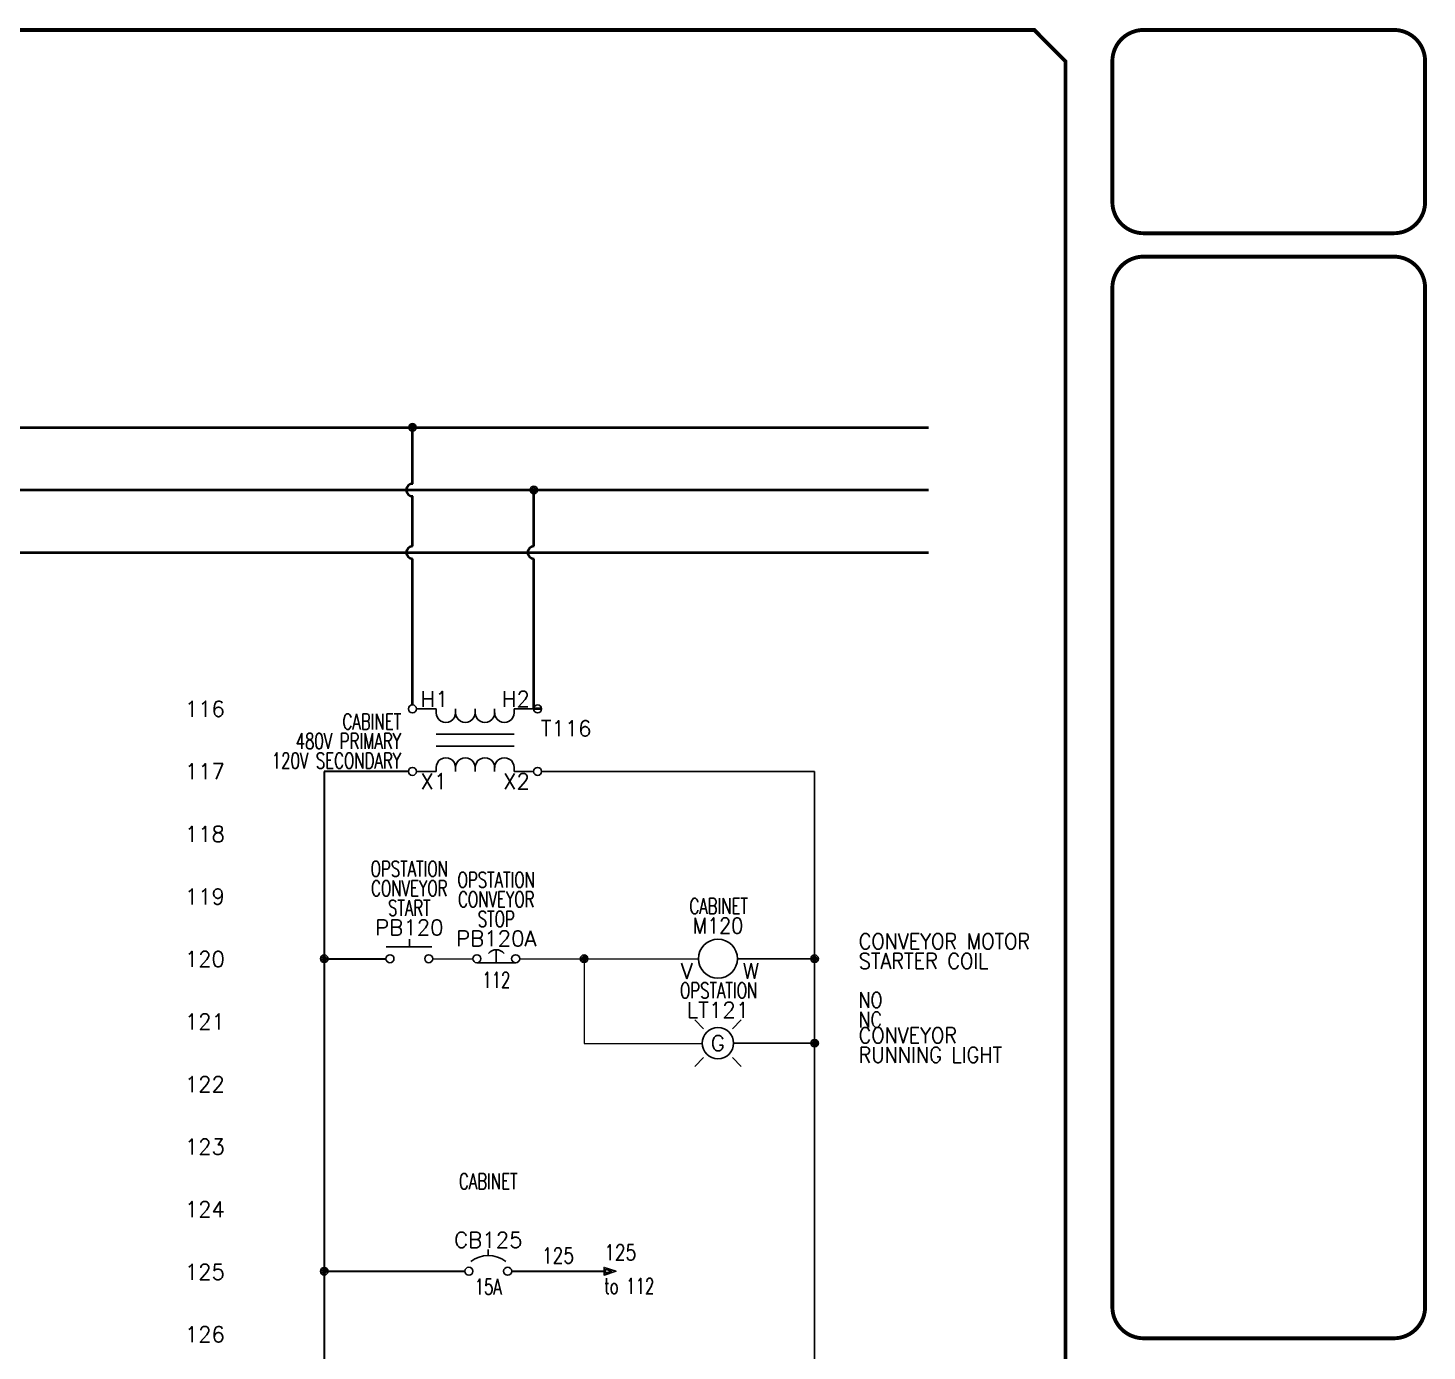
# Model space of a CAD drawing. Header units: inches. Extents: x 0 to 33.5, y 0 to 22.4.
# Drawn here: x 22.3 to 33.48, y 11.87 to 22.44 of the extents above; entities that cross this region are included whole.
import ezdxf
from ezdxf.enums import TextEntityAlignment as Align

# ---------------------------------------------------------------- set-up
doc = ezdxf.new("R2010")
doc.units = ezdxf.units.IN
doc.header["$LTSCALE"] = 0.25
doc.header["$MEASUREMENT"] = 0
doc.linetypes.add('DASHED', pattern=[0.75, 0.5, -0.25])
for name, color, linetype in [('DESC', 150, 'Continuous'), ('LINK', 9, 'DASHED'), ('LOC', 8, 'Continuous'), ('MISC', 7, 'Continuous'), ('SYMS', 7, 'Continuous'), ('TAGS', 150, 'Continuous'), ('TERMS', 123, 'Continuous'), ('TITLE', 7, 'Continuous'), ('WIRENO', 72, 'Continuous'), ('WIREREF', 52, 'Continuous'), ('XREF', 7, 'Continuous')]:
    doc.layers.add(name, color=color, linetype=linetype)
for name, color, linetype, lineweight in [('WIRE_BLK_10AWG', 9, 'Continuous', 40), ('WIRE_BLK_14AWG', 9, 'Continuous', 30), ('WIRE_RED_14AWG', 1, 'Continuous', 30), ('WIRE_RED_18AWG', 1, 'Continuous', 20), ('WIRE_WHT_16AWG', 255, 'Continuous', 25)]:
    doc.layers.add(name, color=color, linetype=linetype, lineweight=lineweight)
doc.styles.add('ITALIC', font='ITALIC')
doc.styles.add('SIMPLEX', font='SIMPLEX')
doc.styles.add('WD', font='romans.shx')

# ---------------------------------------------------------------- blocks, each defined once
blk = doc.blocks.new('NO_NUM_acade_title')
at = {"layer": 'TITLE'}
blk.add_line((30.594, 22.177), (30.594, 20.781), dxfattribs=at)
at = {"layer": 'TITLE', "const_width": 0.0312}
blk.add_lwpolyline([(30.594, 0.281), (30.594, 22.177), (30.344, 22.427), (0.281, 22.427), (0.031, 22.177), (0.031, 0.281), (0.281, 0.031), (30.344, 0.031)], close=True, dxfattribs=at)
for points in [[(31.219, 22.427, 0.414214), (30.969, 22.177, 0.414214)], [(33.469, 22.177, 0.414214), (33.219, 22.427, 0.414214)], [(30.969, 21.052, 0.414214), (31.219, 20.802, 0.414214)], [(33.219, 20.802, 0.414214), (33.469, 21.052, 0.414214)], [(31.219, 20.615, 0.414214), (30.969, 20.365, 0.414214)], [(33.469, 20.365, 0.414214), (33.219, 20.615, 0.414214)], [(30.969, 12.219, 0.414214), (31.219, 11.969, 0.414214)], [(33.219, 11.969, 0.414214), (33.469, 12.219, 0.414214)]]:
    blk.add_lwpolyline(points, format="xyb", dxfattribs=at)
for points in [[(33.219, 22.427), (31.219, 22.427)], [(30.969, 22.177), (30.969, 21.052)], [(33.469, 22.177), (33.469, 21.052)], [(33.219, 20.802), (31.219, 20.802)], [(33.219, 20.615), (31.219, 20.615)], [(30.969, 20.365), (30.969, 12.219)], [(33.469, 20.365), (33.469, 12.219)], [(31.219, 11.969), (33.219, 11.969)]]:
    blk.add_lwpolyline(points, dxfattribs=at)
at = {"layer": 'TITLE', "color": 1, "style": 'ITALIC'}
for tag, height, p in [('TITLE#1', 0.125, (32.156, 3.406)), ('TITLE#2', 0.125, (32.156, 3.204)), ('TITLE#3', 0.125, (32.156, 3.001)), ('TITLE#4', 0.125, (32.156, 2.799)), ('DWG#', 0.2, (32.156, 0.826))]:
    blk.add_attdef(tag, text='', height=height, dxfattribs=at).set_placement(p, align=Align.CENTER)
at = {"layer": 'TITLE', "color": 1, "style": 'SIMPLEX'}
blk.add_attdef('CAD#', (30.826, 1.958), '', height=0.0938, rotation=90, dxfattribs=at)
at = {"layer": 'TITLE', "color": 1}
for tag, p, height, style in [('ENGINEER', (31.237, 1.958), 0.0938, 'ITALIC'), ('CHKDBY', (32.424, 1.958), 0.0938, 'ITALIC'), ('JOB#', (31.464, 1.644), 0.0938, 'SIMPLEX'), ('DRAWNBY', (32.494, 1.644), 0.0938, 'ITALIC'), ('SCALE', (31.353, 1.344), 0.0938, 'SIMPLEX'), ('DATE', (32.408, 1.344), 0.0938, 'SIMPLEX'), ('SHTS', (32.532, 0.25), 0.2, 'ITALIC')]:
    blk.add_attdef(tag, p, '', height=height, dxfattribs=dict(at, style=style))
at = {"layer": 'TITLE', "color": 1, "style": 'ITALIC'}
blk.add_attdef('SH#', text='', height=0.2, dxfattribs=at).set_placement((31.881, 0.25), align=Align.RIGHT)
at = {"layer": 'TITLE', "color": 7, "flags": 9}
blk.add_attdef('WD_TB', (31.219, 0.031), '', height=0.125, dxfattribs=at)
blk = doc.blocks.new('WD_MLRH')
at = {"style": 'WD'}
blk.add_attdef('RUNGFIRST', text='', height=0.125, dxfattribs=at).set_placement((-0.25, 0), align=Align.MIDDLE_RIGHT)
at = {"style": 'WD', "flags": 1}
for tag, p in [('RUNGHORV', (-0.25, -0.127)), ('RUNGDIST', (-0.25, -0.2)), ('RUNGCNT', (-0.25, -0.237)), ('RUNGINC', (-0.25, -0.163)), ('WIRE-START', (-0.25, -0.356)), ('WIREMODE', (-0.25, -0.281)), ('WIREFMT', (-0.25, -0.321)), ('WIRE-GSUF', (-0.25, -0.396)), ('PH3SPACE', (-0.25, -0.437))]:
    blk.add_attdef(tag, text='', height=0.025, dxfattribs=at).set_placement(p, align=Align.RIGHT)
blk = doc.blocks.new('HXF1')
for p, q in [((-0.469, 0), (-0.312, 0)), ((-0.312, 0), (-0.312, -0.031)), ((-0.156, 0), (-0.156, -0.031)), ((0, 0), (0, -0.031)), ((0.156, 0), (0.156, -0.031)), ((0.312, 0), (0.467, 0)), ((0.312, 0), (0.312, -0.031)), ((-0.312, -0.203), (0.312, -0.203)), ((-0.312, -0.297), (0.312, -0.297)), ((-0.469, -0.5), (-0.312, -0.5)), ((-0.312, -0.5), (-0.312, -0.469)), ((-0.156, -0.5), (-0.156, -0.469)), ((0, -0.5), (0, -0.469)), ((0.156, -0.5), (0.156, -0.469)), ((0.312, -0.5), (0.312, -0.469)), ((0.312, -0.5), (0.467, -0.5))]:
    blk.add_line(p, q)
for centre in [(-0.501, 0), (0.499, 0), (-0.501, -0.5), (0.499, -0.5)]:
    blk.add_circle(centre, 0.0322)
for centre, start, end in [((-0.234, -0.031), 180, 0.001), ((-0.078, -0.031), 180, 0.001), ((0.078, -0.031), 180, 0.001), ((0.234, -0.031), 180, 0.001), ((-0.234, -0.469), 0.001, 180.002), ((-0.078, -0.469), 0.001, 180.002), ((0.078, -0.469), 0.001, 180.002), ((0.234, -0.469), 0.001, 180.002)]:
    blk.add_arc(centre, 0.0781, start, end)
at = {"style": 'WD', "width": 0.7}
for tag, p in [('INST', (-0.591, 0.006)), ('LOC', (-0.591, -0.164)), ('DESC1', (-0.591, -0.32)), ('DESC2', (-0.591, -0.476))]:
    blk.add_attdef(tag, text='', height=0.125, dxfattribs=at).set_placement(p, align=Align.RIGHT)
at = {"linetype": 'Continuous', "style": 'WD', "flags": 8}
for tag, p in [('TERM03', (-0.031, 0.016)), ('TERM02', (0.438, 0.016))]:
    blk.add_attdef(tag, text='', height=0.125, dxfattribs=at).set_placement(p, align=Align.RIGHT)
blk.add_attdef('TERM01', (-0.438, 0.016), '', height=0.125, dxfattribs=at)
at = {"style": 'WD'}
for tag, p, height, flags in [('X4TERM01', (-0.533, 0), 0.0125, 1), ('X2TERM01', (-0.501, 0.032), 0.0125, 1), ('X2TERM03', (0, 0.009), 0.0125, 1), ('X2TERM02', (0.499, 0.032), 0.0125, 1), ('X1TERM02', (0.531, 0), 0.0125, 1), ('FAMILY', (0.46, -0.247), 0.01, 9), ('X4TERM04', (-0.533, -0.5), 0.0125, 1), ('X8TERM04', (-0.501, -0.532), 0.0125, 1), ('X8TERM06', (0, -0.507), 0.0125, 1), ('X8TERM05', (0.499, -0.532), 0.0125, 1), ('X1TERM05', (0.531, -0.5), 0.0125, 1)]:
    blk.add_attdef(tag, p, '', height=height, dxfattribs=dict(at, flags=flags))
blk.add_attdef('TAG1', (0.524, -0.219), '', height=0.125, dxfattribs=at)
at = {"linetype": 'Continuous', "style": 'WD', "flags": 9}
for tag, p in [('ASSYCODE', (0.487, -0.313)), ('MFG', (0.484, -0.295)), ('CAT', (0.485, -0.275))]:
    blk.add_attdef(tag, text='', height=0.01, dxfattribs=at).set_placement(p, align=Align.CENTER)
at = {"style": 'WD', "width": 0.7}
blk.add_attdef('RATING1', (0.556, -0.375), '', height=0.125, dxfattribs=at)
at = {"linetype": 'Continuous', "style": 'WD', "flags": 8}
for tag, p in [('TERM06', (-0.031, -0.516)), ('TERM05', (0.438, -0.516))]:
    blk.add_attdef(tag, text='', height=0.125, dxfattribs=at).set_placement(p, align=Align.TOP_RIGHT)
blk.add_attdef('TERM04', text='', height=0.125, dxfattribs=at).set_placement((-0.438, -0.516), align=Align.TOP_LEFT)
blk = doc.blocks.new('WDDOT')
for radius in [0.03, 0.0187, 0.00929]:
    blk.add_circle((0, 0), radius)
blk = doc.blocks.new('HPB11')
for p, q in [((0, 0.156), (0, 0.094)), ((-0.185, 0.094), (0.18, 0.094))]:
    blk.add_line(p, q)
for centre in [(-0.155, 0), (0.155, 0)]:
    blk.add_circle(centre, 0.0322)
at = {"style": 'WD', "width": 0.7}
for tag, p in [('INST', (0, 0.826)), ('LOC', (0, 0.656)), ('DESC1', (0, 0.5)), ('DESC2', (0, 0.344)), ('XREF', (0, -0.219))]:
    blk.add_attdef(tag, text='', height=0.125, dxfattribs=at).set_placement(p, align=Align.CENTER)
at = {"style": 'WD'}
blk.add_attdef('TAG1', text='', height=0.125, dxfattribs=at).set_placement((0, 0.188), align=Align.CENTER)
for tag, p in [('X2LINK', (0, 0.219)), ('X8LINK', (0, 0))]:
    blk.add_attdef(tag, p, '', height=0.01, dxfattribs=at)
for tag, p, height, flags in [('FAMILY', (0.205, 0.152), 0.01, 9), ('CONTACT', (0.205, 0.136), 0.01, 1), ('X4TERM01', (-0.188, 0), 0.0125, 1), ('X1TERM02', (0.188, 0), 0.0125, 1)]:
    blk.add_attdef(tag, p, '', height=height, dxfattribs=dict(at, flags=flags))
at = {"linetype": 'Continuous', "style": 'WD', "flags": 9}
for tag, p in [('CAT', (0.23, 0.108)), ('ASSYCODE', (0.23, 0.071)), ('MFG', (0.228, 0.089))]:
    blk.add_attdef(tag, text='', height=0.01, dxfattribs=at).set_placement(p, align=Align.CENTER)
at = {"linetype": 'Continuous', "style": 'WD', "flags": 8}
blk.add_attdef('TERM01', text='', height=0.125, dxfattribs=at).set_placement((-0.25, -0.031), align=Align.TOP_RIGHT)
blk.add_attdef('TERM02', text='', height=0.125, dxfattribs=at).set_placement((0.25, -0.031), align=Align.TOP_LEFT)
blk = doc.blocks.new('HPB12M')
for p, q in [((0, 0.074), (0, -0.031)), ((-0.156, -0.032), (0.156, -0.032))]:
    blk.add_line(p, q)
for centre in [(-0.155, 0), (0.155, 0)]:
    blk.add_circle(centre, 0.0322)
blk.add_arc((0, -0.006), 0.0781, 36.8699, 143.1301)
at = {"style": 'WD', "width": 0.7}
for tag, p in [('INST', (0, 0.738)), ('LOC', (0, 0.568)), ('DESC1', (0, 0.412)), ('DESC2', (0, 0.255)), ('XREF', (0, -0.232))]:
    blk.add_attdef(tag, text='', height=0.125, dxfattribs=at).set_placement(p, align=Align.CENTER)
at = {"style": 'WD'}
blk.add_attdef('TAG1', text='', height=0.125, dxfattribs=at).set_placement((0, 0.099), align=Align.CENTER)
for tag, p in [('X2LINK', (0, 0.125)), ('X8LINK', (0, -0.094))]:
    blk.add_attdef(tag, p, '', height=0.01, dxfattribs=at)
for tag, p, height, flags in [('X4TERM01', (-0.188, 0), 0.0125, 1), ('FAMILY', (0.054, 0.058), 0.01, 9), ('CONTACT', (0.054, 0.042), 0.01, 9), ('X1TERM02', (0.188, 0), 0.0125, 1)]:
    blk.add_attdef(tag, p, '', height=height, dxfattribs=dict(at, flags=flags))
at = {"linetype": 'Continuous', "style": 'WD', "flags": 9}
for tag, p in [('MFG', (0.076, 0)), ('CAT', (0.076, 0.017)), ('ASSYCODE', (0.076, -0.017))]:
    blk.add_attdef(tag, text='', height=0.01, dxfattribs=at).set_placement(p, align=Align.CENTER)
at = {"linetype": 'Continuous', "style": 'WD', "flags": 8}
blk.add_attdef('TERM01', text='', height=0.125, dxfattribs=at).set_placement((-0.25, -0.016), align=Align.TOP_RIGHT)
blk.add_attdef('TERM02', text='', height=0.125, dxfattribs=at).set_placement((0.25, -0.016), align=Align.TOP_LEFT)
blk = doc.blocks.new('HMS1')
blk.add_circle((0, 0), 0.156)
at = {"style": 'WD'}
for tag, width, p in [('INST', 0.7, (0.006, 0.528)), ('LOC', 0.7, (0.006, 0.359)), ('TAG1', 0.9, (0, 0.202))]:
    blk.add_attdef(tag, text='', height=0.125, dxfattribs=dict(at, width=width)).set_placement(p, align=Align.CENTER)
at = {"linetype": 'Continuous', "style": 'WD', "flags": 9}
blk.add_attdef('ASSYCODE', text='', height=0.01, dxfattribs=at).set_placement((0, 0.113), align=Align.CENTER)
at = {"style": 'WD', "flags": 9}
blk.add_attdef('FAMILY', text='', height=0.01, dxfattribs=at).set_placement((-0.005, 0.17), align=Align.CENTER)
at = {"linetype": 'Continuous', "style": 'WD', "flags": 1}
for tag, p in [('MFG', (0, 0.14)), ('CAT', (0, 0.159))]:
    blk.add_attdef(tag, text='', height=0.01, dxfattribs=at).set_placement(p, align=Align.MIDDLE)
at = {"style": 'WD'}
for tag, p, width in [('DESC1', (1.126, 0.076), 0.9), ('DESC2', (1.126, -0.081), 0.9), ('DESC3', (1.126, -0.237), 0.9), ('XREFNO', (1.359, -0.393), 0.8), ('XREFNC', (1.359, -0.549), 0.8)]:
    blk.add_attdef(tag, p, '', height=0.125, dxfattribs=dict(at, width=width))
at = {"style": 'WD', "flags": 1}
for tag, p in [('X4TERM01', (-0.156, 0)), ('X1TERM02', (0.156, 0))]:
    blk.add_attdef(tag, p, '', height=0.0125, dxfattribs=at)
at = {"linetype": 'Continuous', "style": 'WD'}
blk.add_attdef('TERM01', text='', height=0.125, dxfattribs=at).set_placement((-0.2, -0.035), align=Align.TOP_RIGHT)
blk.add_attdef('TERM02', text='', height=0.125, dxfattribs=at).set_placement((0.2, -0.035), align=Align.TOP_LEFT)
at = {"style": 'WD', "width": 0.8, "flags": 8}
for tag, p in [('NO', (1.126, -0.393)), ('NC', (1.126, -0.549))]:
    blk.add_attdef(tag, p, '', height=0.125, dxfattribs=at)
blk = doc.blocks.new('HLT1G')
for p, q in [((-0.115, 0.115), (-0.186, 0.186)), ((0.115, 0.115), (0.186, 0.186)), ((-0.115, -0.115), (-0.186, -0.186)), ((0.115, -0.115), (0.186, -0.186))]:
    blk.add_line(p, q)
blk.add_circle((0, 0), 0.125)
at = {"style": 'WD', "width": 0.7}
for tag, p in [('INST', (0.006, 0.528)), ('LOC', (0.006, 0.359))]:
    blk.add_attdef(tag, text='', height=0.125, dxfattribs=at).set_placement(p, align=Align.CENTER)
at = {"style": 'WD'}
blk.add_attdef('TAG1', text='', height=0.125, dxfattribs=at).set_placement((0, 0.202), align=Align.CENTER)
at = {"style": 'WD', "flags": 9}
blk.add_attdef('FAMILY', text='', height=0.01, dxfattribs=at).set_placement((-0.005, 0.161), align=Align.CENTER)
at = {"linetype": 'Continuous', "style": 'WD', "flags": 1}
for tag, p in [('MFG', (0, 0.121)), ('CAT', (0, 0.14))]:
    blk.add_attdef(tag, text='', height=0.01, dxfattribs=at).set_placement(p, align=Align.MIDDLE)
at = {"style": 'WD'}
for tag, p, width in [('DESC1', (1.125, 0), 0.9), ('WDTAGALT', (1.125, -0.312), 0.7)]:
    blk.add_attdef(tag, p, '', height=0.125, dxfattribs=dict(at, width=width))
blk.add_attdef('COLOR', text='', height=0.125, dxfattribs=at).set_placement((0, 0), align=Align.MIDDLE)
at = {"style": 'WD', "flags": 1}
for tag, p in [('X4TERM01', (-0.125, 0)), ('X1TERM02', (0.125, 0))]:
    blk.add_attdef(tag, p, '', height=0.0125, dxfattribs=at)
at = {"linetype": 'Continuous', "style": 'WD', "flags": 9}
blk.add_attdef('ASSYCODE', text='', height=0.01, dxfattribs=at).set_placement((-0.003, 0.096), align=Align.CENTER)
at = {"linetype": 'Continuous', "style": 'WD', "flags": 8}
blk.add_attdef('TERM01', text='', height=0.125, dxfattribs=at).set_placement((-0.175, -0.031), align=Align.TOP_RIGHT)
blk.add_attdef('TERM02', text='', height=0.125, dxfattribs=at).set_placement((0.175, -0.031), align=Align.TOP_LEFT)
at = {"style": 'WD', "width": 0.9}
blk.add_attdef('DESC2', text='', height=0.125, dxfattribs=at).set_placement((1.125, -0.031), align=Align.TOP_LEFT)
blk = doc.blocks.new('HCB1')
blk.add_line((0, 0.173), (0, 0.126))
for centre in [(-0.155, 0), (0.155, 0)]:
    blk.add_circle(centre, 0.0322)
blk.add_arc((0, -0.109), 0.234, 53.1301, 126.8699)
at = {"style": 'WD', "width": 0.7}
for tag, p in [('INST', (0, 0.826)), ('LOC', (0, 0.656)), ('DESC1', (0, 0.5)), ('DESC2', (0, 0.344)), ('RATING1', (0, -0.188)), ('XREF', (0, -0.344))]:
    blk.add_attdef(tag, text='', height=0.125, dxfattribs=at).set_placement(p, align=Align.CENTER)
at = {"style": 'WD'}
blk.add_attdef('TAG1', text='', height=0.125, dxfattribs=at).set_placement((0, 0.188), align=Align.CENTER)
for tag, p in [('X2LINK', (0, 0.219)), ('X8LINK', (0, 0))]:
    blk.add_attdef(tag, p, '', height=0.01, dxfattribs=at)
for tag, p, height, flags in [('FAMILY', (0.205, 0.152), 0.01, 9), ('CONTACT', (0.205, 0.133), 0.01, 9), ('X4TERM01', (-0.188, 0), 0.0125, 1), ('X1TERM02', (0.188, 0), 0.0125, 1)]:
    blk.add_attdef(tag, p, '', height=height, dxfattribs=dict(at, flags=flags))
at = {"linetype": 'Continuous', "style": 'WD', "flags": 9}
for tag, p in [('CAT', (0.23, 0.108)), ('ASSYCODE', (0.219, 0.062)), ('MFG', (0.228, 0.089))]:
    blk.add_attdef(tag, text='', height=0.01, dxfattribs=at).set_placement(p, align=Align.CENTER)
at = {"linetype": 'Continuous', "style": 'WD', "flags": 8}
blk.add_attdef('TERM01', text='', height=0.125, dxfattribs=at).set_placement((-0.25, -0.031), align=Align.TOP_RIGHT)
blk.add_attdef('TERM02', text='', height=0.125, dxfattribs=at).set_placement((0.25, -0.031), align=Align.TOP_LEFT)
blk = doc.blocks.new('HA1S1')
for points in [[(0, 0), (0, 0.031), (0.094, 0), (0, -0.031), (0, 0)], [(0.011, 0.016), (0.011, -0.016), (0.058, 0), (0.011, 0.016)]]:
    blk.add_lwpolyline(points)
at = {"style": 'WD', "width": 0.8, "flags": 8}
blk.add_attdef('WIRENO', (0, 0.087), '', height=0.125, dxfattribs=at)
at = {"style": 'WD', "flags": 1}
for tag, p in [('SIGCODE', (-0.02, 0.047)), ('X4TERM01', (0, 0))]:
    blk.add_attdef(tag, p, '', height=0.01, dxfattribs=at)
at = {"style": 'WD', "width": 0.7}
for tag, p in [('XREF', (0, -0.181)), ('DESC1', (0, -0.356))]:
    blk.add_attdef(tag, p, '', height=0.125, dxfattribs=at)
blk = doc.blocks.new('WD_WNH')
at = {"linetype": 'Continuous', "style": 'WD', "width": 0.8}
blk.add_attdef('WIRENO', text='', height=0.125, dxfattribs=at).set_placement((0, 0.062), align=Align.CENTER)
at = {"style": 'WD', "flags": 1}
for tag, p in [('W01USER', (0, 0.078)), ('W02USER', (0, 0.07)), ('W03USER', (0, 0.062)), ('W04USER', (0, 0.055)), ('W05USER', (0, 0.047)), ('W06USER', (0, 0.039)), ('W07USER', (0, 0.031)), ('W08USER', (0, 0.023)), ('W09USER', (0, 0.016)), ('W10USER', (0, 0.008))]:
    blk.add_attdef(tag, text='', height=0.005, dxfattribs=at).set_placement(p, align=Align.CENTER)

msp = doc.modelspace()

# ---------------------------------------------------------------- linework, layer by layer
at = {"layer": 'WIRE_BLK_10AWG'}
for p, q in [((7.062, 19.25), (29.5, 19.25)), ((25.374, 18.8), (25.374, 19.25)), ((7.062, 18.75), (29.5, 18.75)), ((25.374, 18.3), (25.374, 18.7)), ((26.344, 18.3), (26.344, 18.75)), ((7.062, 18.25), (29.5, 18.25)), ((25.374, 17.032), (25.374, 18.2)), ((26.344, 17), (26.344, 18.2)), ((26.406, 17), (26.344, 17))]:
    msp.add_line(p, q, dxfattribs=at)
for centre in [(25.374, 18.75), (25.374, 18.25), (26.344, 18.25)]:
    msp.add_arc(centre, 0.05, 90, 270, dxfattribs=at)
at = {"layer": 'WIRE_BLK_14AWG'}
for p, q in [((25.342, 16.5), (24.669, 16.5)), ((24.669, 16.5), (24.669, 0.725)), ((24.669, 15.003), (25.161, 15.003)), ((24.669, 12.505), (25.792, 12.505))]:
    msp.add_line(p, q, dxfattribs=at)
at = {"layer": 'WIRE_RED_14AWG'}
msp.add_line((26.167, 12.505), (26.906, 12.505), dxfattribs=at)
at = {"layer": 'WIRE_RED_18AWG'}
for p, q in [((25.536, 15.003), (25.857, 15.003)), ((26.232, 15.003), (27.66, 15.003)), ((26.746, 15.003), (26.746, 14.326)), ((26.746, 14.326), (27.691, 14.326))]:
    msp.add_line(p, q, dxfattribs=at)
at = {"layer": 'WIRE_WHT_16AWG'}
for p, q in [((26.406, 16.5), (28.589, 16.5)), ((28.589, 16.5), (28.589, 0.776)), ((27.973, 15.003), (28.206, 15.003)), ((28.206, 15.003), (28.589, 15.003)), ((27.941, 14.328), (28.589, 14.328))]:
    msp.add_line(p, q, dxfattribs=at)

# ---------------------------------------------------------------- block references
msp.add_blockref('NO_NUM_acade_title', (0, 0))
at = {"layer": 'LINK'}
msp.add_blockref('WD_MLRH', (24.125, 17), dxfattribs=at).add_auto_attribs({'RUNGFIRST': '116'})
at = {"layer": 'SYMS'}
for p in [(25.374, 19.25), (26.344, 18.75), (24.669, 15.003), (26.746, 15.003), (28.589, 15.003), (28.589, 14.328), (24.669, 12.505)]:
    msp.add_blockref('WDDOT', p, dxfattribs=at)
ref = msp.add_blockref('HXF1', (25.875, 17), dxfattribs=at)
ref.add_attrib('TERM04', 'X1', dxfattribs={"layer": 'TERMS', "linetype": 'Continuous', "height": 0.125, "style": 'WD', "flags": 8}).set_placement((25.438, 16.484), align=Align.TOP_LEFT)
ref.add_attrib('TERM05', 'X2', dxfattribs={"layer": 'TERMS', "linetype": 'Continuous', "height": 0.125, "style": 'WD', "flags": 8}).set_placement((26.312, 16.484), align=Align.TOP_RIGHT)
ref.add_attrib('TAG1', 'T116', (26.399, 16.781), dxfattribs={"layer": 'TAGS', "height": 0.125, "style": 'WD'})
ref.add_attrib('DESC1', '480V PRIMARY', dxfattribs={"layer": 'DESC', "height": 0.125, "style": 'WD', "width": 0.7}).set_placement((25.284, 16.68), align=Align.RIGHT)
ref.add_attrib('DESC2', '120V SECONDARY', dxfattribs={"layer": 'DESC', "height": 0.125, "style": 'WD', "width": 0.7}).set_placement((25.284, 16.524), align=Align.RIGHT)
ref.add_attrib('LOC', 'CABINET', dxfattribs={"layer": 'LOC', "height": 0.125, "style": 'WD', "width": 0.7}).set_placement((25.284, 16.836), align=Align.RIGHT)
ref.add_attrib('TERM02', 'H2', dxfattribs={"layer": 'TERMS', "linetype": 'Continuous', "height": 0.125, "style": 'WD', "flags": 8}).set_placement((26.312, 17.016), align=Align.RIGHT)
ref.add_attrib('TERM01', 'H1', (25.438, 17.016), dxfattribs={"layer": 'TERMS', "linetype": 'Continuous', "height": 0.125, "style": 'WD', "flags": 8})
ref = msp.add_blockref('HPB11', (25.349, 15.003), dxfattribs=at)
ref.add_attrib('LOC', 'OPSTATION', dxfattribs={"layer": 'LOC', "height": 0.125, "style": 'WD', "width": 0.7}).set_placement((25.349, 15.659), align=Align.CENTER)
ref.add_attrib('DESC2', 'START', dxfattribs={"layer": 'DESC', "height": 0.125, "style": 'WD', "width": 0.7}).set_placement((25.349, 15.347), align=Align.CENTER)
ref.add_attrib('DESC1', 'CONVEYOR', dxfattribs={"layer": 'DESC', "height": 0.125, "style": 'WD', "width": 0.7}).set_placement((25.349, 15.503), align=Align.CENTER)
ref.add_attrib('TAG1', 'PB120', dxfattribs={"layer": 'TAGS', "height": 0.125, "style": 'WD'}).set_placement((25.349, 15.19), align=Align.CENTER)
ref = msp.add_blockref('HPB12M', (26.044, 15.003), dxfattribs=at)
ref.add_attrib('LOC', 'OPSTATION', dxfattribs={"layer": 'LOC', "height": 0.125, "style": 'WD', "width": 0.7}).set_placement((26.044, 15.571), align=Align.CENTER)
ref.add_attrib('XREF', '112', dxfattribs={"layer": 'XREF', "height": 0.125, "style": 'WD', "width": 0.7}).set_placement((26.044, 14.771), align=Align.CENTER)
ref.add_attrib('DESC2', 'STOP', dxfattribs={"layer": 'DESC', "height": 0.125, "style": 'WD', "width": 0.7}).set_placement((26.044, 15.258), align=Align.CENTER)
ref.add_attrib('DESC1', 'CONVEYOR', dxfattribs={"layer": 'DESC', "height": 0.125, "style": 'WD', "width": 0.7}).set_placement((26.044, 15.415), align=Align.CENTER)
ref.add_attrib('TAG1', 'PB120A', dxfattribs={"layer": 'TAGS', "height": 0.125, "style": 'WD'}).set_placement((26.044, 15.102), align=Align.CENTER)
ref = msp.add_blockref('HMS1', (27.816, 15.003), dxfattribs=at)
ref.add_attrib('LOC', 'CABINET', dxfattribs={"layer": 'LOC', "height": 0.125, "style": 'WD', "width": 0.7}).set_placement((27.822, 15.361), align=Align.CENTER)
ref.add_attrib('NC', 'NC', (28.942, 14.454), dxfattribs={"layer": 'MISC', "height": 0.125, "style": 'WD', "width": 0.8, "flags": 8})
ref.add_attrib('NO', 'NO', (28.942, 14.61), dxfattribs={"layer": 'MISC', "height": 0.125, "style": 'WD', "width": 0.8, "flags": 8})
ref.add_attrib('TERM02', 'W', dxfattribs={"layer": 'TERMS', "linetype": 'Continuous', "height": 0.125, "style": 'WD'}).set_placement((28.016, 14.968), align=Align.TOP_LEFT)
ref.add_attrib('TERM01', 'V', dxfattribs={"layer": 'TERMS', "linetype": 'Continuous', "height": 0.125, "style": 'WD'}).set_placement((27.616, 14.968), align=Align.TOP_RIGHT)
ref.add_attrib('DESC2', 'STARTER COIL', (28.942, 14.922), dxfattribs={"layer": 'DESC', "height": 0.125, "style": 'WD', "width": 0.9})
ref.add_attrib('DESC1', 'CONVEYOR MOTOR', (28.942, 15.079), dxfattribs={"layer": 'DESC', "height": 0.125, "style": 'WD', "width": 0.9})
ref.add_attrib('TAG1', 'M120', dxfattribs={"layer": 'TAGS', "height": 0.125, "style": 'WD', "width": 0.9}).set_placement((27.816, 15.205), align=Align.CENTER)
ref = msp.add_blockref('HLT1G', (27.816, 14.328), dxfattribs=at)
ref.add_attrib('LOC', 'OPSTATION', dxfattribs={"layer": 'LOC', "height": 0.125, "style": 'WD', "width": 0.7}).set_placement((27.822, 14.687), align=Align.CENTER)
ref.add_attrib('DESC2', 'RUNNING LIGHT', dxfattribs={"layer": 'DESC', "height": 0.125, "style": 'WD', "width": 0.9}).set_placement((28.941, 14.297), align=Align.TOP_LEFT)
ref.add_attrib('DESC1', 'CONVEYOR', (28.941, 14.328), dxfattribs={"layer": 'DESC', "height": 0.125, "style": 'WD', "width": 0.9})
ref.add_attrib('TAG1', 'LT121', dxfattribs={"layer": 'TAGS', "height": 0.125, "style": 'WD'}).set_placement((27.816, 14.53), align=Align.CENTER)
ref.add_attrib('COLOR', 'G', dxfattribs={"layer": 'MISC', "height": 0.125, "style": 'WD'}).set_placement((27.816, 14.328), align=Align.MIDDLE)
ref = msp.add_blockref('HCB1', (25.98, 12.505), dxfattribs=at)
ref.add_attrib('RATING1', '15A', dxfattribs={"layer": 'MISC', "height": 0.125, "style": 'WD', "width": 0.7}).set_placement((25.98, 12.318), align=Align.CENTER)
ref.add_attrib('LOC', 'CABINET', dxfattribs={"layer": 'LOC', "height": 0.125, "style": 'WD', "width": 0.7}).set_placement((25.98, 13.161), align=Align.CENTER)
ref.add_attrib('TAG1', 'CB125', dxfattribs={"layer": 'TAGS', "height": 0.125, "style": 'WD'}).set_placement((25.98, 12.693), align=Align.CENTER)
ref = msp.add_blockref('HA1S1', (26.906, 12.505), dxfattribs=at)
ref.add_attrib('WIRENO', '125', (26.906, 12.593), dxfattribs={"layer": 'WIREREF', "height": 0.125, "style": 'WD', "width": 0.8, "flags": 8})
ref.add_attrib('XREF', 'to 112', (26.906, 12.324), dxfattribs={"layer": 'XREF', "height": 0.125, "style": 'WD', "width": 0.7})
at = {"layer": 'WIRENO'}
ref = msp.add_blockref('WD_WNH', (26.537, 12.505), dxfattribs=at)
ref.add_attrib('WIRENO', '125', dxfattribs={"linetype": 'Continuous', "height": 0.125, "style": 'WD', "width": 0.8}).set_placement((26.537, 12.568), align=Align.CENTER)

# ---------------------------------------------------------------- texts
at = {"layer": 'LINK', "style": 'WD'}
for s, p in [('117', (23.875, 16.5)), ('118', (23.875, 16)), ('119', (23.875, 15.5)), ('120', (23.875, 15)), ('121', (23.875, 14.5)), ('122', (23.875, 14)), ('123', (23.875, 13.5)), ('124', (23.875, 13)), ('125', (23.875, 12.5)), ('126', (23.875, 12))]:
    msp.add_text(s, height=0.125, dxfattribs=at).set_placement(p, align=Align.MIDDLE_RIGHT)

doc.saveas('drawing.dxf')
